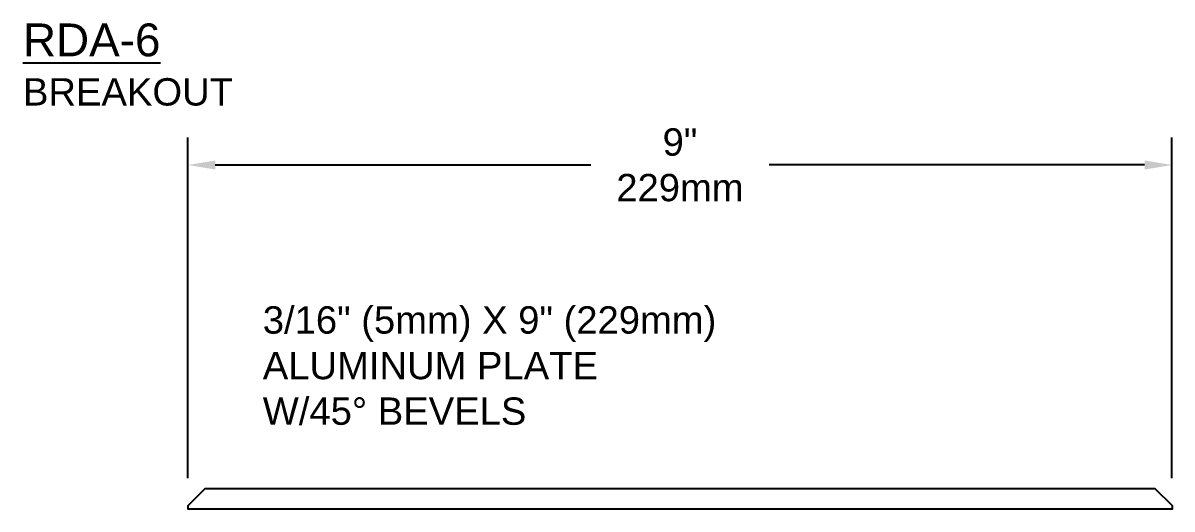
# Model space of a CAD drawing. Header units: inches. Extents: x -0.3 to 46.9, y 2.4 to 12.5.
# Drawn here: x 36.42 to 46.93, y 8.01 to 12.45 of the extents above; entities that cross this region are included whole.
import ezdxf

# ---------------------------------------------------------------- set-up
doc = ezdxf.new("R2010")
doc.units = ezdxf.units.IN
doc.header["$MEASUREMENT"] = 0
for name, color, linetype in [('Dimensions', 3, 'Continuous'), ('Metals', 7, 'Continuous'), ('Text', 2, 'Continuous')]:
    doc.layers.add(name, color=color, linetype=linetype)
doc.styles.add('Arial', font='arial.ttf')
doc.styles.get("Standard").update_dxf_attribs({"font": 'arial.ttf'})
doc.dimstyles.new('Arial', dxfattribs={"dimtxt": 0.25, "dimasz": 0.25, "dimexe": 0.25, "dimexo": 0.25, "dimgap": 0.25, "dimtad": 0, "dimtih": 1, "dimtoh": 1, "dimdec": 4, "dimzin": 0, "dimdsep": 46, "dimlunit": 4, "dimtxsty": 'Arial', "dimcen": 0.09, "dimadec": 0, "dimazin": 0, "dimtfac": 1, "dimtdec": 4, "dimtofl": 0, "dimtmove": 0, "dimatfit": 3, "dimfxl": 0, "dimfrac": 2, "dimtolj": 1, "dimtzin": 0, "dimarcsym": 0})

# ---------------------------------------------------------------- blocks, each defined once
blk = doc.blocks.new('*D18')
at = {"layer": 'Defpoints', "color": 0}
for p in [(46.926, 11.156), (37.926, 8.042), (46.926, 8.042)]:
    blk.add_point(p, dxfattribs=at)
at = {"layer": 'Dimensions', "color": 0, "lineweight": -2}
for p, q in [((37.926, 8.292), (37.926, 11.406)), ((46.926, 8.292), (46.926, 11.406)), ((38.176, 11.156), (41.61, 11.156)), ((46.676, 11.156), (43.242, 11.156))]:
    blk.add_line(p, q, dxfattribs=at)
at = {"layer": 'Dimensions', "color": 0}
for points in [[(38.176, 11.197), (38.176, 11.114), (37.926, 11.156)], [(46.676, 11.197), (46.676, 11.114), (46.926, 11.156)]]:
    blk.add_solid(points, dxfattribs=at)
at = {"layer": 'Dimensions', "color": 0, "insert": (42.426, 11.156), "char_height": 0.25, "attachment_point": 5, "style": 'Arial'}
blk.add_mtext('\\A1;9"\\P229mm', dxfattribs=at)

msp = doc.modelspace()

# ---------------------------------------------------------------- linework, layer by layer
at = {"layer": 'Metals'}
msp.add_lwpolyline([(37.92636, 8.04184), (38.08261, 8.19809), (46.77011, 8.19809), (46.92636, 8.04184), (46.92636, 8.01059), (37.92636, 8.01059)], close=True, dxfattribs=at)

# ---------------------------------------------------------------- texts
at = {"layer": 'Text', "insert": (36.41682, 12.44973), "char_height": 0.3, "width": 6.8125, "attachment_point": 1}
msp.add_mtext('{\\LRDA-6\\P\\H0.8333x;\\lBREAKOUT}', dxfattribs=at)
at = {"layer": 'Text', "insert": (38.61013, 9.86403), "char_height": 0.25, "attachment_point": 1}
msp.add_mtext('3/16" (5mm) X 9" (229mm)\\PALUMINUM PLATE\\PW/45° BEVELS', dxfattribs=at)

# ---------------------------------------------------------------- dimensions: what is measured, and where the dimension line sits
at = {"layer": 'Dimensions'}
dim = msp.add_linear_dim(base=(46.92636, 11.15576), p1=(37.92636, 8.04184), p2=(46.92636, 8.04184), text='<>\\P229mm', dimstyle='Arial', dxfattribs=at)
dim.commit()
dim.dimension.update_dxf_attribs({"geometry": '*D18', "text_midpoint": (42.42636, 11.15576), "dimtype": 160})

doc.saveas('drawing.dxf')
